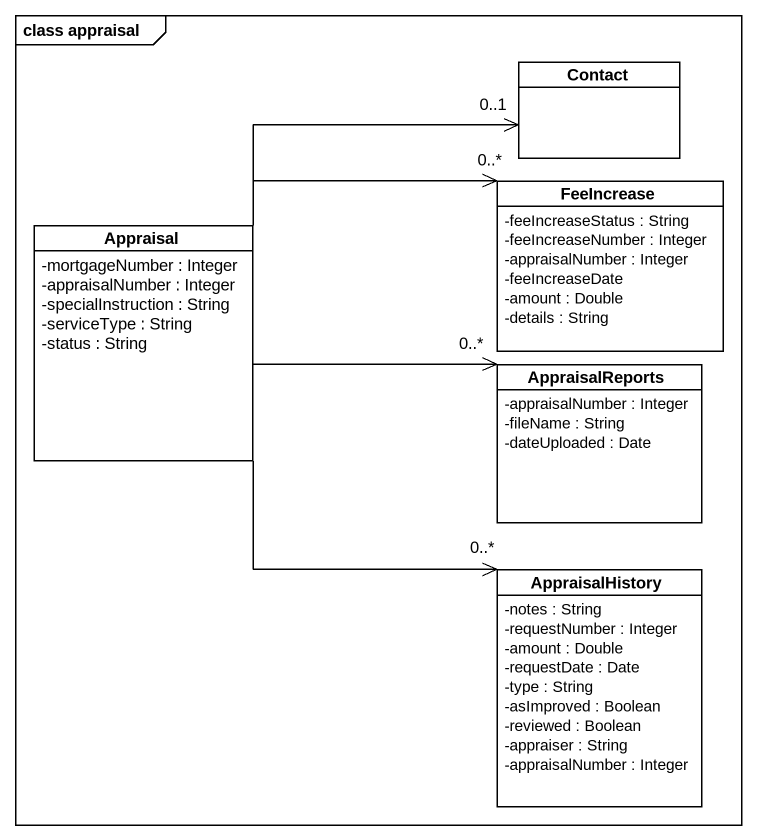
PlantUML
@startuml
mainframe class appraisal
hide circle
hide empty members
skinparam classAttributeIconSize 0
class Contact
class Appraisal {
  -mortgageNumber : Integer
  -appraisalNumber : Integer
  -specialInstruction : String
  -serviceType : String
  -status : String
}
class FeeIncrease {
  -feeIncreaseStatus : String
  -feeIncreaseNumber : Integer
  -appraisalNumber : Integer
  -feeIncreaseDate
  -amount : Double
  -details : String
}
class AppraisalReports {
  -appraisalNumber : Integer
  -fileName : String
  -dateUploaded : Date
}
class AppraisalHistory {
  -notes : String
  -requestNumber : Integer
  -amount : Double
  -requestDate : Date
  -type : String
  -asImproved : Boolean
  -reviewed : Boolean
  -appraiser : String
  -appraisalNumber : Integer
}
Appraisal -right-> "0..1" Contact
Appraisal -right-> "0..*" FeeIncrease
Appraisal -right-> "0..*" AppraisalReports
Appraisal --> "0..*" AppraisalHistory
@enduml
